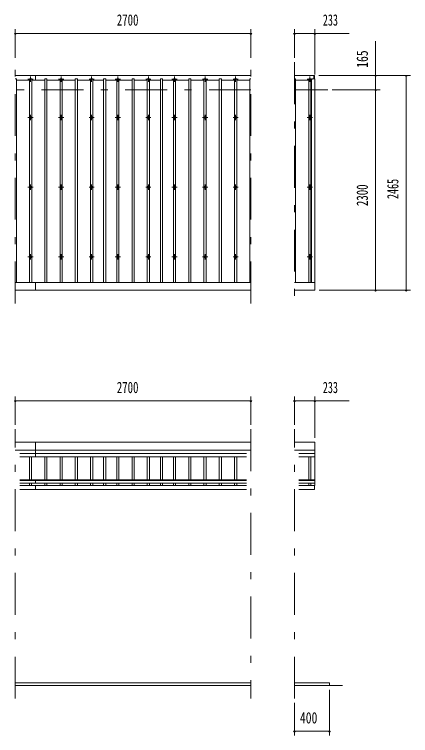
# Model space of a CAD drawing. Units: millimetres, scale not verified. Extents: x -25898 to 25908, y -10500 to 10500.
# Drawn here: x -9879 to -5339, y 1371 to 9642 of the extents above; entities that cross this region are included whole.
import ezdxf
from ezdxf.enums import TextEntityAlignment as Align

# ---------------------------------------------------------------- set-up
doc = ezdxf.new("R2010")
doc.units = ezdxf.units.MM
doc.header["$LTSCALE"] = 40
doc.linetypes.add('USER3', pattern=[24, 12, -5, 2, -5])
for name, color, linetype, lineweight in [('0-2_1-05BOLD', 7, 'Continuous', 18), ('0-3_1-25CENTER', 3, 'USER3', 18), ('0-4_1-45THIN', 4, 'Continuous', 18), ('0-5_1-55DIM', 3, 'Continuous', 18)]:
    doc.layers.add(name, color=color, linetype=linetype, lineweight=lineweight)
doc.styles.add('ＭＳ ゴシック', font='')
doc.styles.get('ＭＳ ゴシック').set_extended_font_data('MS Gothic')

msp = doc.modelspace()

# ---------------------------------------------------------------- linework, layer by layer
at = {"layer": '0-2_1-05BOLD'}
for p, q in [((-7168.95, 8942.67), (-9868.95, 8942.67)), ((-9638.95, 8942.67), (-9638.95, 8889.32)), ((-6440.95, 8942.67), (-6668.95, 8942.67)), ((-6445.95, 8942.67), (-6445.95, 8904.31)), ((-6440.95, 8904.31), (-6440.95, 8942.67)), ((-6475.95, 8904.31), (-6435.95, 8904.31)), ((-6475.95, 6565.11), (-6475.95, 8904.31)), ((-6435.95, 8904.31), (-6435.95, 6477.67)), ((-7168.96, 6565.11), (-9868.96, 6565.11)), ((-9638.95, 6477.67), (-9638.95, 6565.11)), ((-6668.95, 6565.11), (-6435.95, 6565.11)), ((-9868.96, 6477.67), (-7168.96, 6477.67)), ((-6435.95, 6477.67), (-6668.95, 6477.67)), ((-9868.95, 4734.67), (-7168.95, 4734.67)), ((-9638.95, 4565.72), (-9638.95, 4734.67)), ((-6435.95, 4734.67), (-6668.95, 4734.67)), ((-6435.95, 4239.38), (-6435.95, 4734.67)), ((-7168.95, 4643.88), (-9868.95, 4643.88)), ((-6668.95, 4643.88), (-6435.95, 4643.88)), ((-9818.15, 4604.8), (-7219.75, 4604.8)), ((-7219.75, 4565.72), (-9818.15, 4565.72)), ((-6435.95, 4604.8), (-6618.16, 4604.8)), ((-6618.16, 4565.72), (-6435.95, 4565.72)), ((-9818.15, 4305.57), (-7219.75, 4305.57)), ((-9638.95, 4305.57), (-9638.95, 4266.55)), ((-6618.15, 4305.57), (-6435.95, 4305.57)), ((-7219.75, 4296.18), (-9818.15, 4296.18)), ((-9818.15, 4266.55), (-7219.75, 4266.55)), ((-7219.75, 4239.38), (-9818.15, 4239.38)), ((-9638.95, 4239.38), (-9638.95, 4194.37)), ((-6618.16, 4266.55), (-6435.95, 4266.55)), ((-6435.95, 4239.38), (-6618.16, 4239.38)), ((-6435.95, 4296.18), (-6618.15, 4296.18)), ((-6440.95, 4194.37), (-6440.95, 4239.38)), ((-9818.15, 4194.37), (-7219.75, 4194.37)), ((-6618.16, 4194.37), (-6440.95, 4194.37)), ((-9868.95, 1975.67), (-7168.95, 1975.67)), ((-7168.95, 1945.67), (-9868.95, 1945.67)), ((-6268.95, 1975.67), (-6668.95, 1975.67)), ((-6668.95, 1945.67), (-6118.95, 1945.67)), ((-6268.95, 1975.67), (-6268.95, 1945.67))]:
    msp.add_line(p, q, dxfattribs=at)
for centre in [(-9693.94, 8458.52), (-9343.94, 8458.52), (-8993.94, 8458.52), (-8693.94, 8458.52), (-8343.94, 8458.52), (-8043.94, 8458.52), (-7693.94, 8458.52), (-7343.94, 8458.52), (-6493.94, 8458.52), (-9693.94, 7659.47), (-9343.94, 7659.47), (-8993.94, 7659.47), (-8693.94, 7659.47), (-8343.94, 7659.47), (-8043.94, 7659.47), (-7693.94, 7659.47), (-7343.94, 7659.47), (-6493.94, 7659.47), (-9693.94, 6860.43), (-9343.94, 6860.43), (-8993.94, 6860.43), (-8693.94, 6860.43), (-8343.94, 6860.43), (-8043.94, 6860.43), (-7693.94, 6860.43), (-7343.94, 6860.43), (-6493.94, 6860.43)]:
    msp.add_circle(centre, 10, dxfattribs=at)
for centre, start, end in [((-9693.94, 8888.07), 46.39838, 133.60162), ((-9693.94, 8909.07), 226.3961, 313.6039), ((-9343.94, 8888.07), 46.39838, 133.60162), ((-9343.94, 8909.07), 226.3961, 313.6039), ((-8993.94, 8888.07), 46.39838, 133.60162), ((-8993.94, 8909.07), 226.3961, 313.6039), ((-8693.94, 8888.07), 46.39838, 133.60162), ((-8693.94, 8909.07), 226.3961, 313.6039), ((-8343.94, 8888.07), 46.39838, 133.60162), ((-8343.94, 8909.07), 226.3961, 313.6039), ((-8043.94, 8888.07), 46.39838, 133.60162), ((-8043.94, 8909.07), 226.3961, 313.6039), ((-7693.94, 8888.07), 46.39838, 133.60162), ((-7693.94, 8909.07), 226.3961, 313.6039), ((-7343.94, 8888.07), 46.39838, 133.60162), ((-7343.94, 8909.07), 226.3961, 313.6039), ((-6493.94, 8888.07), 46.39838, 133.60162), ((-6493.94, 8909.07), 226.3961, 313.6039)]:
    msp.add_arc(centre, 14.5, start, end, dxfattribs=at)
at = {"layer": '0-3_1-25CENTER'}
for p, q in [((-9868.95, 6327.67), (-9868.95, 9092.67)), ((-7168.95, 6327.67), (-7168.95, 9092.68)), ((-6668.95, 9092.68), (-6668.95, 6327.67)), ((-9723.95, 8898.57), (-9663.95, 8898.57)), ((-9693.94, 8928.57), (-9693.94, 8868.57)), ((-9373.94, 8898.57), (-9313.95, 8898.57)), ((-9343.94, 8928.57), (-9343.94, 8868.57)), ((-9023.94, 8898.57), (-8963.95, 8898.57)), ((-8993.94, 8928.57), (-8993.94, 8868.57)), ((-8723.94, 8898.57), (-8663.95, 8898.57)), ((-8693.94, 8928.57), (-8693.94, 8868.57)), ((-8373.94, 8898.57), (-8313.95, 8898.57)), ((-8343.94, 8928.57), (-8343.94, 8868.57)), ((-8073.94, 8898.57), (-8013.94, 8898.57)), ((-8043.94, 8928.57), (-8043.94, 8868.57)), ((-7723.94, 8898.57), (-7663.95, 8898.57)), ((-7693.94, 8928.57), (-7693.94, 8868.57)), ((-7373.95, 8898.57), (-7313.95, 8898.57)), ((-7343.94, 8928.57), (-7343.94, 8868.57)), ((-6523.95, 8898.57), (-6463.94, 8898.57)), ((-6493.94, 8868.57), (-6493.94, 8928.57)), ((-7168.95, 8777.67), (-9868.95, 8777.67)), ((-6288.95, 8777.67), (-6668.95, 8777.67)), ((-9663.95, 8458.52), (-9723.95, 8458.52)), ((-9693.94, 8488.51), (-9693.94, 8428.52)), ((-9313.95, 8458.52), (-9373.94, 8458.52)), ((-9343.94, 8488.51), (-9343.94, 8428.52)), ((-8963.95, 8458.52), (-9023.94, 8458.52)), ((-8993.94, 8428.52), (-8993.94, 8488.51)), ((-8663.95, 8458.52), (-8723.94, 8458.52)), ((-8693.94, 8488.51), (-8693.94, 8428.52)), ((-8313.95, 8458.52), (-8373.94, 8458.52)), ((-8343.94, 8428.52), (-8343.94, 8488.51)), ((-8013.94, 8458.52), (-8073.94, 8458.52)), ((-8043.94, 8488.51), (-8043.94, 8428.52)), ((-7663.95, 8458.52), (-7723.94, 8458.52)), ((-7693.94, 8488.51), (-7693.94, 8428.52)), ((-7313.95, 8458.52), (-7373.95, 8458.52)), ((-7343.94, 8488.51), (-7343.94, 8428.52)), ((-6463.94, 8458.52), (-6523.95, 8458.52)), ((-6493.94, 8488.51), (-6493.94, 8428.52)), ((-9663.95, 7659.47), (-9723.95, 7659.47)), ((-9693.94, 7689.48), (-9693.94, 7629.47)), ((-9373.94, 7659.47), (-9313.95, 7659.47)), ((-9343.94, 7689.48), (-9343.94, 7629.47)), ((-8963.95, 7659.47), (-9023.94, 7659.47)), ((-8993.94, 7629.47), (-8993.94, 7689.48)), ((-8723.94, 7659.47), (-8663.95, 7659.47)), ((-8693.94, 7689.48), (-8693.94, 7629.47)), ((-8313.95, 7659.47), (-8373.94, 7659.47)), ((-8343.94, 7629.47), (-8343.94, 7689.48)), ((-8073.94, 7659.47), (-8013.94, 7659.47)), ((-8043.94, 7689.48), (-8043.94, 7629.47)), ((-7663.95, 7659.47), (-7723.94, 7659.47)), ((-7693.94, 7629.47), (-7693.94, 7689.48)), ((-7373.95, 7659.47), (-7313.95, 7659.47)), ((-7343.94, 7689.48), (-7343.94, 7629.47)), ((-6523.95, 7659.47), (-6463.94, 7659.47)), ((-6493.94, 7629.47), (-6493.94, 7689.48)), ((-9693.94, 6830.43), (-9693.94, 6890.43)), ((-9343.94, 6890.43), (-9343.94, 6830.43)), ((-8993.94, 6890.43), (-8993.94, 6830.43)), ((-8693.94, 6890.43), (-8693.94, 6830.43)), ((-8343.94, 6890.43), (-8343.94, 6830.43)), ((-8043.94, 6890.43), (-8043.94, 6830.43)), ((-7693.94, 6890.43), (-7693.94, 6830.43)), ((-7343.94, 6890.43), (-7343.94, 6830.43)), ((-6493.94, 6890.43), (-6493.94, 6830.43)), ((-9663.95, 6860.43), (-9723.95, 6860.43)), ((-9373.94, 6860.43), (-9313.95, 6860.43)), ((-9023.94, 6860.43), (-8963.95, 6860.43)), ((-8723.94, 6860.43), (-8663.95, 6860.43)), ((-8373.94, 6860.43), (-8313.95, 6860.43)), ((-8073.94, 6860.43), (-8013.94, 6860.43)), ((-7723.94, 6860.43), (-7663.95, 6860.43)), ((-7373.95, 6860.43), (-7313.95, 6860.43)), ((-6463.94, 6860.43), (-6523.95, 6860.43)), ((-9868.95, 1795.67), (-9868.95, 4884.67)), ((-7168.95, 4884.67), (-7168.95, 1795.67)), ((-6668.95, 1795.67), (-6668.95, 4884.67))]:
    msp.add_line(p, q, dxfattribs=at)
at = {"layer": '0-4_1-45THIN'}
for p, q in [((-9856.44, 8904.31), (-9868.95, 8904.31)), ((-9856.44, 6565.11), (-9856.44, 8904.31)), ((-9856.44, 8889.32), (-9706.44, 8889.32)), ((-9706.44, 6565.11), (-9706.44, 8904.31)), ((-9706.44, 8904.31), (-9681.44, 8904.31)), ((-9681.45, 8889.32), (-9531.44, 8889.32)), ((-9681.44, 8904.31), (-9681.44, 6565.11)), ((-9531.44, 6565.11), (-9531.44, 8904.31)), ((-9531.44, 8904.31), (-9506.44, 8904.31)), ((-9506.44, 8904.31), (-9506.44, 6565.11)), ((-9506.44, 8889.32), (-9356.44, 8889.32)), ((-9356.44, 6565.11), (-9356.44, 8904.31)), ((-9356.44, 8904.31), (-9331.44, 8904.31)), ((-9331.45, 8889.32), (-9181.44, 8889.32)), ((-9331.44, 8904.31), (-9331.44, 6565.11)), ((-9181.44, 6565.11), (-9181.44, 8904.31)), ((-9181.44, 8904.31), (-9156.44, 8904.31)), ((-9156.44, 8904.31), (-9156.44, 6565.11)), ((-9156.44, 8889.32), (-9006.44, 8889.32)), ((-9006.44, 6565.11), (-9006.44, 8904.31)), ((-9006.44, 8904.31), (-8981.44, 8904.31)), ((-8981.45, 8889.32), (-8856.44, 8889.32)), ((-8981.44, 8904.31), (-8981.44, 6565.11)), ((-8856.44, 6565.11), (-8856.44, 8904.31)), ((-8856.44, 8904.31), (-8831.44, 8904.31)), ((-8831.44, 8904.31), (-8831.44, 6565.11)), ((-8831.44, 8889.32), (-8706.44, 8889.32)), ((-8706.44, 6565.11), (-8706.44, 8904.31)), ((-8706.44, 8904.31), (-8681.44, 8904.31)), ((-8681.45, 8889.32), (-8531.44, 8889.32)), ((-8681.44, 8904.31), (-8681.44, 6565.11)), ((-8531.44, 6565.11), (-8531.44, 8904.31)), ((-8531.44, 8904.31), (-8506.44, 8904.31)), ((-8506.44, 8904.31), (-8506.44, 6565.11)), ((-8506.44, 8889.32), (-8356.44, 8889.32)), ((-8356.44, 6565.11), (-8356.44, 8904.31)), ((-8356.44, 8904.31), (-8331.44, 8904.31)), ((-8331.45, 8889.32), (-8206.44, 8889.32)), ((-8331.44, 8904.31), (-8331.44, 6565.11)), ((-8206.44, 6565.11), (-8206.44, 8904.31)), ((-8206.44, 8904.31), (-8181.44, 8904.31)), ((-8181.44, 8904.31), (-8181.44, 6565.11)), ((-8181.44, 8889.32), (-8056.44, 8889.32)), ((-8056.44, 6565.11), (-8056.44, 8904.31)), ((-8056.44, 8904.31), (-8031.44, 8904.31)), ((-8031.45, 8889.32), (-7881.44, 8889.32)), ((-8031.44, 8904.31), (-8031.44, 6565.11)), ((-7881.44, 6565.11), (-7881.44, 8904.31)), ((-7881.44, 8904.31), (-7856.44, 8904.31)), ((-7856.44, 8904.31), (-7856.44, 6565.11)), ((-7856.44, 8889.32), (-7706.44, 8889.32)), ((-7706.44, 6565.11), (-7706.44, 8904.31)), ((-7706.44, 8904.31), (-7681.44, 8904.31)), ((-7681.45, 8889.32), (-7531.44, 8889.32)), ((-7681.44, 8904.31), (-7681.44, 6565.11)), ((-7531.44, 6565.11), (-7531.44, 8904.31)), ((-7531.44, 8904.31), (-7506.44, 8904.31)), ((-7506.44, 8904.31), (-7506.44, 6565.11)), ((-7506.44, 8889.32), (-7356.44, 8889.32)), ((-7356.44, 6565.11), (-7356.44, 8904.31)), ((-7356.44, 8904.31), (-7331.44, 8904.31)), ((-7331.45, 8889.32), (-7181.44, 8889.32)), ((-7331.44, 8904.31), (-7331.44, 6565.11)), ((-7181.44, 8904.31), (-7181.44, 6565.11)), ((-7181.44, 8904.31), (-7168.95, 8904.31)), ((-6656.44, 8904.31), (-6668.95, 8904.31)), ((-6656.44, 6565.11), (-6656.44, 8904.31)), ((-6656.44, 8889.32), (-6506.44, 8889.32)), ((-6481.44, 8904.31), (-6506.44, 8904.31)), ((-6506.44, 8904.31), (-6506.44, 6565.11)), ((-6481.44, 6565.11), (-6481.44, 8904.31)), ((-6481.44, 8889.32), (-6475.95, 8889.32)), ((-9706.45, 4565.72), (-9706.45, 4305.57)), ((-9681.45, 4305.57), (-9681.45, 4565.72)), ((-9531.45, 4305.57), (-9531.45, 4565.72)), ((-9506.45, 4565.72), (-9506.45, 4305.57)), ((-9356.45, 4565.72), (-9356.45, 4305.57)), ((-9331.45, 4305.57), (-9331.45, 4565.72)), ((-9181.45, 4305.57), (-9181.45, 4565.72)), ((-9156.45, 4565.72), (-9156.45, 4305.57)), ((-9006.45, 4565.72), (-9006.45, 4305.57)), ((-8981.45, 4305.57), (-8981.45, 4565.72)), ((-8856.45, 4305.57), (-8856.45, 4565.72)), ((-8831.45, 4565.72), (-8831.45, 4305.57)), ((-8706.45, 4565.72), (-8706.45, 4305.57)), ((-8681.45, 4305.57), (-8681.45, 4565.72)), ((-8531.45, 4305.57), (-8531.45, 4565.72)), ((-8506.45, 4565.72), (-8506.45, 4305.57)), ((-8356.45, 4565.72), (-8356.45, 4305.57)), ((-8331.45, 4305.57), (-8331.45, 4565.72)), ((-8206.45, 4305.57), (-8206.45, 4565.72)), ((-8181.45, 4565.72), (-8181.45, 4305.57)), ((-8056.45, 4565.72), (-8056.45, 4305.57)), ((-8031.45, 4305.57), (-8031.45, 4565.72)), ((-7881.45, 4305.57), (-7881.45, 4565.72)), ((-7856.45, 4565.72), (-7856.45, 4305.57)), ((-7706.45, 4565.72), (-7706.45, 4305.57)), ((-7681.45, 4305.57), (-7681.45, 4565.72)), ((-7531.45, 4305.57), (-7531.45, 4565.72)), ((-7506.45, 4565.72), (-7506.45, 4305.57)), ((-7356.45, 4565.72), (-7356.45, 4305.57)), ((-7331.45, 4305.57), (-7331.45, 4565.72)), ((-6506.45, 4305.57), (-6506.45, 4565.72)), ((-6481.45, 4565.72), (-6481.45, 4305.57)), ((-9706.45, 4266.55), (-9706.45, 4239.38)), ((-9681.45, 4239.38), (-9681.45, 4266.55)), ((-9531.45, 4239.38), (-9531.45, 4266.55)), ((-9506.45, 4266.55), (-9506.45, 4239.38)), ((-9356.45, 4266.55), (-9356.45, 4239.38)), ((-9331.45, 4239.38), (-9331.45, 4266.55)), ((-9181.45, 4239.38), (-9181.45, 4266.55)), ((-9156.45, 4266.55), (-9156.45, 4239.38)), ((-9006.45, 4266.55), (-9006.45, 4239.38)), ((-8981.45, 4239.38), (-8981.45, 4266.55)), ((-8856.45, 4239.38), (-8856.45, 4266.55)), ((-8831.45, 4266.55), (-8831.45, 4239.38)), ((-8706.45, 4266.55), (-8706.45, 4239.38)), ((-8681.45, 4239.38), (-8681.45, 4266.55)), ((-8531.45, 4239.38), (-8531.45, 4266.55)), ((-8506.45, 4266.55), (-8506.45, 4239.38)), ((-8356.45, 4266.55), (-8356.45, 4239.38)), ((-8331.45, 4239.38), (-8331.45, 4266.55)), ((-8206.45, 4239.38), (-8206.45, 4266.55)), ((-8181.45, 4266.55), (-8181.45, 4239.38)), ((-8056.45, 4266.55), (-8056.45, 4239.38)), ((-8031.45, 4239.38), (-8031.45, 4266.55)), ((-7881.45, 4239.38), (-7881.45, 4266.55)), ((-7856.45, 4266.55), (-7856.45, 4239.38)), ((-7706.45, 4266.55), (-7706.45, 4239.38)), ((-7681.45, 4239.38), (-7681.45, 4266.55)), ((-7531.45, 4239.38), (-7531.45, 4266.55)), ((-7506.45, 4266.55), (-7506.45, 4239.38)), ((-7356.45, 4266.55), (-7356.45, 4239.38)), ((-7331.45, 4239.38), (-7331.45, 4266.55)), ((-6506.45, 4239.38), (-6506.45, 4266.55)), ((-6481.45, 4266.55), (-6481.45, 4239.38))]:
    msp.add_line(p, q, dxfattribs=at)
at = {"layer": '0-5_1-55DIM'}
for p, q in [((-9868.95, 9142.67), (-9868.95, 9473.67)), ((-7168.95, 9142.68), (-7168.95, 9473.67)), ((-6668.95, 9473.67), (-6668.95, 9142.68)), ((-6435.95, 8954.31), (-6435.95, 9473.67)), ((-9858.95, 9423.67), (-9878.95, 9423.67)), ((-9868.95, 9423.67), (-7168.95, 9423.67)), ((-7158.95, 9423.67), (-7178.95, 9423.67)), ((-6658.95, 9423.67), (-6678.95, 9423.67)), ((-6668.95, 9423.67), (-6435.95, 9423.67)), ((-6425.95, 9423.67), (-6445.95, 9423.67)), ((-6435.95, 9423.67), (-6043.45, 9423.67)), ((-5738.95, 9335.17), (-5738.95, 8942.67)), ((-6390.95, 8942.67), (-5338.95, 8942.67)), ((-5728.95, 8942.67), (-5748.95, 8942.67)), ((-5738.95, 8777.67), (-5738.95, 8942.67)), ((-5378.95, 8942.67), (-5398.95, 8942.67)), ((-5388.95, 8942.67), (-5388.95, 6477.67)), ((-5688.95, 8777.67), (-6238.95, 8777.67)), ((-5728.95, 8777.67), (-5748.95, 8777.67)), ((-5738.95, 6477.67), (-5738.95, 8777.67)), ((-6385.95, 6477.67), (-5338.95, 6477.67)), ((-5728.95, 6477.67), (-5748.95, 6477.67)), ((-5378.95, 6477.67), (-5398.95, 6477.67)), ((-9868.95, 4934.67), (-9868.95, 5259.67)), ((-7168.95, 5259.67), (-7168.95, 4934.67)), ((-6668.95, 4934.67), (-6668.95, 5259.67)), ((-6435.95, 5259.67), (-6435.95, 4784.67)), ((-9858.95, 5209.67), (-9878.95, 5209.67)), ((-9868.95, 5209.67), (-7168.95, 5209.67)), ((-7158.95, 5209.67), (-7178.95, 5209.67)), ((-6658.95, 5209.67), (-6678.95, 5209.67)), ((-6668.95, 5209.67), (-6435.95, 5209.67)), ((-6425.95, 5209.67), (-6445.95, 5209.67)), ((-6435.95, 5209.67), (-6043.45, 5209.67)), ((-6268.95, 1895.67), (-6268.95, 1370.67)), ((-6668.95, 1370.67), (-6668.95, 1745.67)), ((-6658.95, 1420.67), (-6678.95, 1420.67)), ((-6668.95, 1420.67), (-6268.95, 1420.67)), ((-6258.95, 1420.67), (-6278.95, 1420.67))]:
    msp.add_line(p, q, dxfattribs=at)
for centre in [(-9868.95, 9423.67), (-7168.95, 9423.67), (-6668.95, 9423.67), (-6435.95, 9423.67), (-5738.95, 8942.67), (-5388.95, 8942.67), (-5738.95, 8777.67), (-5738.95, 6477.67), (-5388.95, 6477.67), (-9868.95, 5209.67), (-7168.95, 5209.67), (-6668.95, 5209.67), (-6435.95, 5209.67), (-6668.95, 1420.67), (-6268.95, 1420.67)]:
    msp.add_arc(centre, 10, 180, 0, dxfattribs=at)

# ---------------------------------------------------------------- texts
at = {"layer": '0-5_1-55DIM', "color": 7, "style": 'ＭＳ ゴシック'}
for s, width, p in [('2700', 0.7, (-8705.55, 9473.67)), ('233', 0.65, (-6344.12, 9473.67)), ('2700', 0.7, (-8705.56, 5259.67)), ('233', 0.65, (-6344.13, 5259.67)), ('400', 0.75, (-6606.58, 1470.67))]:
    msp.add_text(s, height=130.2, dxfattribs=dict(at, width=width)).set_placement(p, align=Align.BOTTOM_LEFT)
for s, width, p in [('165', 0.75, (-5788.95, 9030.03)), ('2465', 0.65, (-5438.95, 7524.85)), ('2300', 0.7, (-5788.95, 7443.74))]:
    msp.add_text(s, height=130.2, rotation=90, dxfattribs=dict(at, width=width)).set_placement(p, align=Align.BOTTOM_LEFT)

doc.saveas('drawing.dxf')
